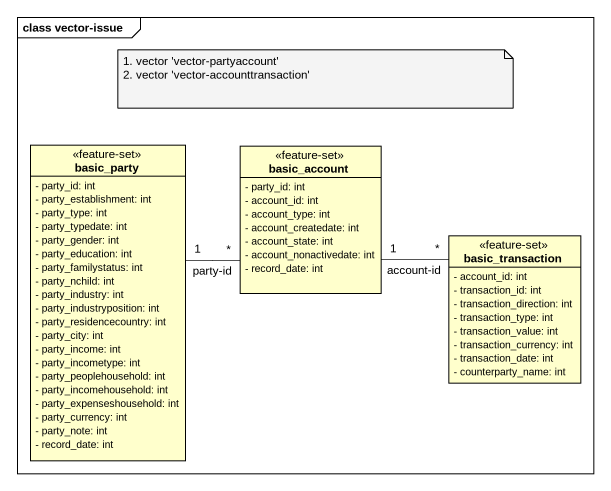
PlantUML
@startuml
mainframe class vector-issue
hide circle
hide empty members
skinparam classAttributeIconSize 0
class basic_party <<feature-set>> {
  - party_id: int
  - party_establishment: int
  - party_type: int
  - party_typedate: int
  - party_gender: int
  - party_education: int
  - party_familystatus: int
  - party_nchild: int
  - party_industry: int
  - party_industryposition: int
  - party_residencecountry: int
  - party_city: int
  - party_income: int
  - party_incometype: int
  - party_peoplehousehold: int
  - party_incomehousehold: int
  - party_expenseshousehold: int
  - party_currency: int
  - party_note: int
  - record_date: int
}
class basic_account <<feature-set>> {
  - party_id: int
  - account_id: int
  - account_type: int
  - account_createdate: int
  - account_state: int
  - account_nonactivedate: int
  - record_date: int
}
class basic_transaction <<feature-set>> {
  - account_id: int
  - transaction_id: int
  - transaction_direction: int
  - transaction_type: int
  - transaction_value: int
  - transaction_currency: int
  - transaction_date: int
  - counterparty_name: int
}
basic_party "1" -right- "*" basic_account : party-id
basic_account "1" -right- "*" basic_transaction : account-id
note as N1
  1. vector 'vector-partyaccount'
  2. vector 'vector-accounttransaction'
end note
@enduml
